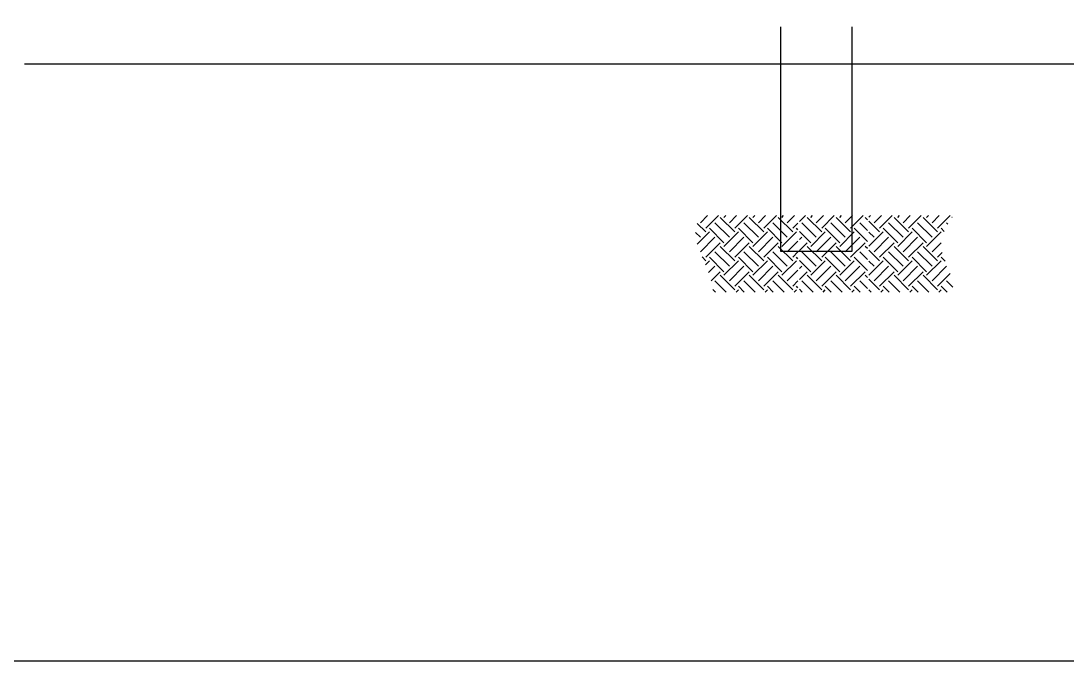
# Model space of a CAD drawing. Extents: x 15372 to 116961, y 24572 to 128109.
# Drawn here: x 40394 to 45184, y 24572 to 27505 of the extents above; entities that cross this region are included whole.
import ezdxf

# ---------------------------------------------------------------- set-up
doc = ezdxf.new("R2010")
doc.units = 0
doc.header["$LTSCALE"] = 1000
doc.header["$MEASUREMENT"] = 0
for name, color, linetype in [('PUB_DIM', 3, 'Continuous'), ('ZJ', 251, 'Continuous'), ('固定锚', 5, 'Continuous')]:
    doc.layers.add(name, color=color, linetype=linetype)

msp = doc.modelspace()

# ---------------------------------------------------------------- hatches: boundary and pattern name
at = {"layer": '固定锚'}
h = msp.add_hatch(dxfattribs=at)
h.set_pattern_fill('土壤', color=256, scale=25, angle=45, style=0)
h.set_pattern_definition([(45, (-2734869.595, -378086.76), (1e-14, 132.5825215), [93.75, -93.75]), (45, (-2734894.45, -378061.9), (1e-14, 132.5825215), [93.75, -93.75]), (45, (-2734919.31, -378037.04), (1e-14, 132.5825215), [93.75, -93.75]), (135, (-2734919.31, -378020.47), (-132.5825215, 3e-14), [93.75, -93.75]), (135, (-2734894.45, -377995.61), (-132.5825215, 3e-14), [93.75, -93.75]), (135, (-2734869.595, -377970.75), (-132.5825215, 3e-14), [93.75, -93.75])])
edge = h.paths.add_edge_path()
edge.add_line((43951.52, 26263.06), (43951.52, 26613.02))
edge.add_line((43951.52, 26613.02), (43511.92, 26613.02))
edge.add_spline(control_points=[(43511.92, 26613.02), (43499.11, 26596.5), (43443.38, 26496.91), (43564.65, 26353.8), (43562.63, 26263.06)], knot_values=[89.3823243, 89.3823243, 89.3823243, 89.3823243, 152.2776367, 451.6259949, 451.6259949, 451.6259949, 451.6259949], degree=3, periodic=0)
edge.add_line((43562.63, 26263.06), (43951.52, 26263.06))
h.paths.add_polyline_path([(44269.52, 26613.02), (43958.52, 26613.02), (43958.52, 26263.06), (44269.52, 26263.06)])
edge = h.paths.add_edge_path()
edge.add_spline(control_points=[(44660.7, 26263.06), (44662.05, 26280.67), (44660.43, 26350.15), (44576.13, 26467.66), (44628.82, 26564.21), (44663.74, 26613.02)], knot_values=[54.8628535, 54.8628535, 54.8628535, 54.8628535, 107.9510079, 265.8358938, 429.109482, 429.109482, 429.109482, 429.109482], degree=3, periodic=0)
edge.add_line((44663.74, 26613.02), (44276.52, 26613.02))
edge.add_line((44276.52, 26613.02), (44276.52, 26263.06))
edge.add_line((44276.52, 26263.06), (44660.7, 26263.06))

# ---------------------------------------------------------------- linework, layer by layer
msp.add_lwpolyline([(39747.32, 32093.11), (55376.21, 32093.11), (55376.21, 24572.12), (39747.32, 24572.12)], close=True)
at = {"layer": 'PUB_DIM'}
msp.add_line((40410.75, 27308.1), (45838.74, 27308.1), dxfattribs=at)
at = {"layer": 'ZJ', "color": 1, "linetype": 'Continuous'}
msp.add_lwpolyline([(44197.94, 27477.62), (44197.94, 26448.78), (43872.94, 26448.78), (43872.94, 27477.62)], dxfattribs=at)

doc.saveas('drawing.dxf')
